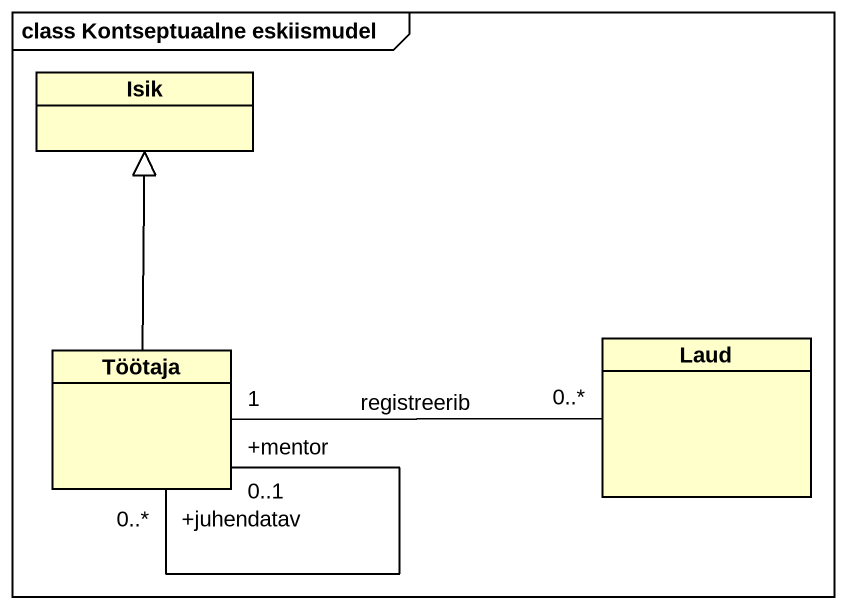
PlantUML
@startuml
mainframe class Kontseptuaalne eskiismudel
hide circle
hide empty members
class Isik
class Laud
class Töötaja
Töötaja -up-|> Isik
Töötaja "1" -right- "0..*" Laud : registreerib
Töötaja "+juhendatav\n0..*" -- "+mentor\n0..1" Töötaja
@enduml
